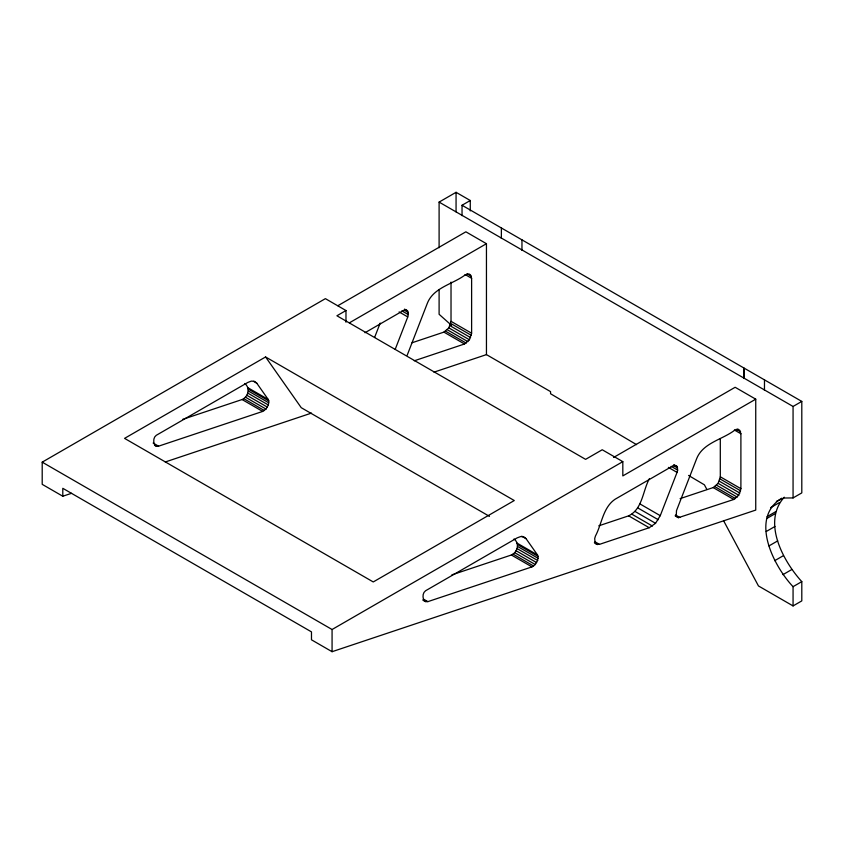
<?xml version="1.0" encoding="UTF-8"?>
<svg xmlns="http://www.w3.org/2000/svg" width="844" height="844" viewBox="0 0 844 844"><rect width="100%" height="100%" fill="white"/><g stroke="black" fill="none" stroke-linecap="round" stroke-linejoin="round"><path stroke-width="1.27" d="M784.276 497.19C761.868 521.951 783.116 561.144 801.8 581.632L801.8 600.886L793.065 605.929L793.065 586.675C773.494 566.05 749.134 517.942 781.829 498.171M412.062 342.759L443.912 332.114L448.839 327.883L451.023 321.332L451.023 282.096M414.277 360.789L464.495 343.993L469.433 339.773L471.617 333.222L471.617 278.288L470.435 274.775L469.074 273.994L465.445 274.722C453.101 284.196 433.616 287.34 427.359 303.249L407.209 355.187M680.116 498.635L713.191 487.579L718.117 483.348L720.301 476.797L720.301 438.869M738.352 429.459L734.723 430.187C722.38 439.671 702.894 442.815 696.638 458.714L676.487 510.652L676.244 516.19L678.376 517.688L733.774 499.469L738.711 495.238L740.895 488.687L740.895 433.753L739.713 430.25L737.55 428.995M182.599 419.394L242.091 399.539C248.242 396.933 250.636 387.902 244.76 383.503M268.35 404.993L268.803 400.932L268.202 399.455L256.787 383.208L254.498 381.372L251.396 381.098L247.872 382.416L156.277 435.304C153.007 437.54 153.144 442.805 155.201 445.737L158.566 446.17L262.684 411.429L265.987 409.055L268.35 404.993L247.767 393.104M451.878 574.859L511.38 555.004C517.52 552.398 519.915 543.378 514.038 538.968M537.628 560.458L538.082 556.396L537.491 554.919L526.065 538.672L523.776 536.837L520.674 536.562L517.15 537.881L425.555 590.768C422.285 593.005 422.422 598.269 424.479 601.213L427.845 601.645L531.963 566.894L535.265 564.52L537.628 560.458L517.045 548.568M395.182 349.384L407.768 316.933L408.38 312.575L406.618 310.075L403.316 310.592L364.988 332.726M677.046 472.397L677.658 470.108L677.046 466.458L674.356 465.403L672.594 466.057L615.097 499.247C602.922 507.455 601.867 523.976 595.442 536.024L594.703 538.535L595.062 542.766L596.117 544.063L599.451 544.369L649.226 527.722L655.545 523.301L660.261 515.663L677.046 472.397L668.385 467.397M374.588 337.494L380.19 323.073M598.776 525.823L628.632 515.842C642.632 509.185 642.759 490.533 649.469 478.537M439.102 247.756L439.102 202.096L456.066 192.305L470.266 200.503L470.266 210.916M462.037 215.674L462.037 205.261L470.266 200.503M71.54 493.307L62.794 496.23L42.2 484.34L42.2 462.153L325.394 298.649L345.977 310.539L345.977 322.208M337.853 305.718L465.867 231.815L486.45 243.705L486.45 354.617L550.562 391.627L550.562 393.747L636.534 444.64M265.586 356.959L124.564 438.374L373.248 581.949L514.27 500.534L265.586 356.959L301.245 407.694L489.478 516.359M345.977 310.539L336.914 315.772L585.599 459.358L602.226 449.757L622.819 461.647L622.819 475.911L755.739 399.17L755.739 510.082L332.072 651.695L311.478 639.805L311.478 631.882L62.794 488.307L62.794 496.23M349.374 322.841L486.45 243.705M613.588 457.459L735.145 387.28L755.739 399.17M42.2 462.153L332.072 629.508L622.819 461.647M439.102 202.096L793.065 406.46L801.8 401.417L801.8 492.896L793.065 497.928L784.013 498.013L776.374 501.325M770.614 507.666L779.35 502.623M767.101 516.644L775.836 511.601M766.721 518.543L775.457 513.5M766.246 531.498L774.982 526.456M768.968 545.92L777.704 540.877M774.686 560.69L783.411 555.658M782.937 574.648L791.661 569.605M793.065 586.675L801.8 581.632M165.266 461.974L311.489 413.096M433.964 372.162L486.45 354.617M462.037 205.261L801.8 401.417M466.985 273.762L471.311 276.262M736.263 429.227L740.589 431.727M465.118 274.532L471.617 278.288M734.396 430.007L740.895 433.753M451.023 321.332L471.617 333.222M720.301 476.797L740.895 488.687M450.77 323.474L471.363 335.353M720.048 478.938L740.642 490.828M450.021 325.721L470.614 337.611M719.299 481.185L739.893 493.075M448.839 327.883L469.433 339.773M718.117 483.348L738.711 495.238M447.341 329.772L467.935 341.662M716.619 485.237L737.213 497.127M445.653 331.228L466.236 343.107M714.931 486.693L735.514 498.582M404.519 309.115L407.768 310.993M673.797 464.58L677.046 466.458M443.912 332.114L464.495 343.993M713.191 487.579L733.774 499.469M404.044 310.075L408.38 312.575M673.333 465.54L677.658 468.04M401.881 310.887L408.38 314.643M671.159 466.352L677.658 470.108M399.106 311.932L407.768 316.933M675.548 514.977L679.884 517.477M675.126 515.811L678.376 517.688M639.678 503.773L660.261 515.663M637.653 507.835L658.236 519.725M634.952 511.411L655.545 523.301M793.065 605.929L758.461 585.947L723.667 520.853M631.85 514.175L652.444 526.065M628.632 515.842L649.226 527.722M595.125 541.859L599.451 544.369M594.376 542.734L597.626 544.612M253.538 381.33L256.787 383.208M521.74 536.172L526.065 538.672M247.619 387.565L268.202 399.455M516.897 543.03L537.491 554.919M248.21 389.042L268.803 400.932M517.488 544.507L538.082 556.396M248.263 390.962L268.846 402.841M517.541 546.427L538.124 558.317M246.775 395.256L267.369 407.135M516.053 550.721L536.647 562.61M245.393 397.165L265.987 409.055M514.671 552.641L535.265 564.52M243.779 398.653L264.372 410.543M513.057 554.118L533.651 566.007M242.091 399.539L262.684 411.429M511.38 555.004L531.963 566.894M153.144 443.047L158.566 446.17M423.509 599.134L427.845 601.645M154.536 445.147L156.699 446.392M422.728 599.989L425.988 601.867M688.567 475.446L704.402 484.825L706.892 489.478M451.529 325.362L439.102 314.284L439.102 289.503M793.065 406.46L793.065 497.928M764.485 379.853L764.464 390.361M521.972 239.833L521.951 250.351M501.389 227.954L501.357 238.483M456.066 192.305L456.066 211.876M332.072 629.508L332.072 651.695M743.902 378.46L743.902 367.963L743.87 378.471"/></g></svg>
